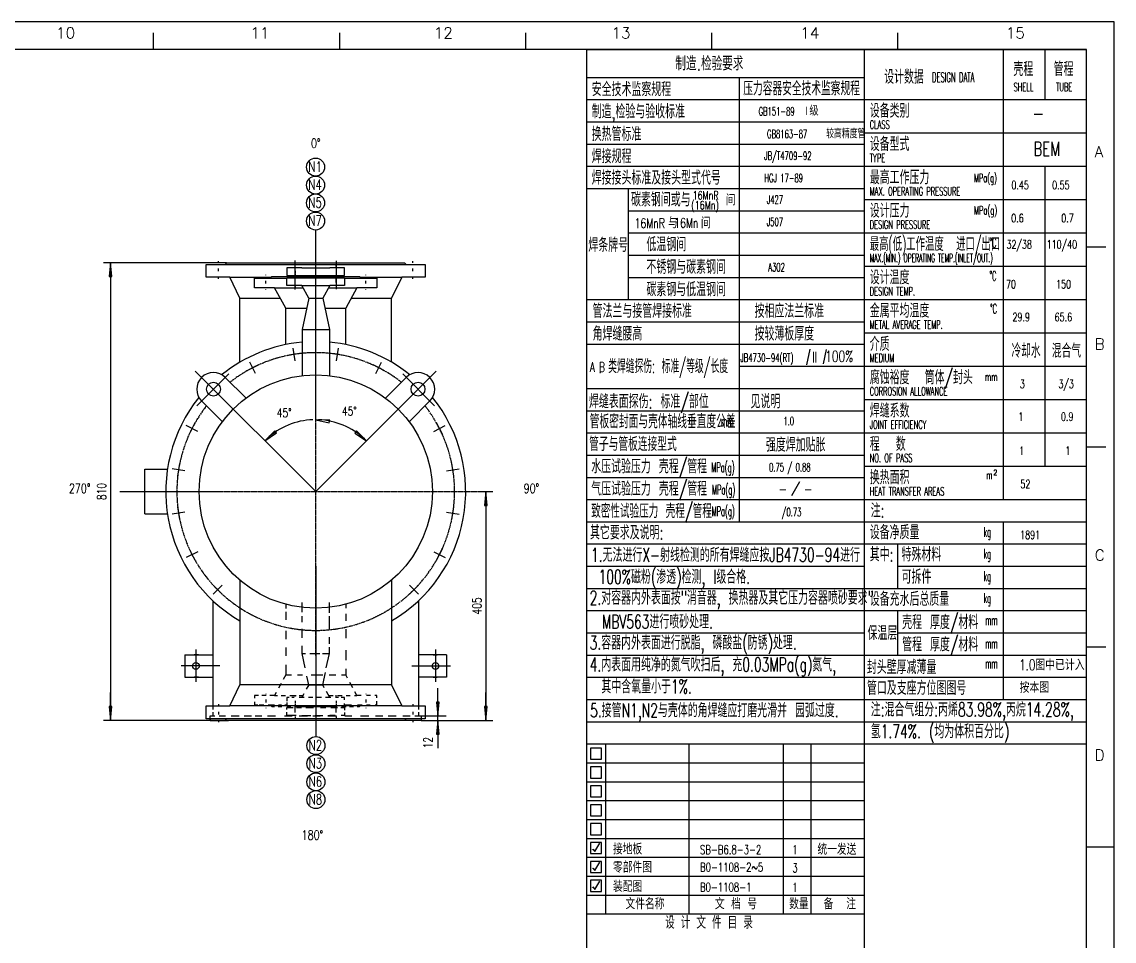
# Model space of a CAD drawing. Header units: millimetres. Extents: x 962 to 2004, y 421 to 1015.
# Drawn here: x 1610.8 to 2004.1, y 684.2 to 1015.2 of the extents above; entities that cross this region are included whole.
import ezdxf
from ezdxf.enums import TextEntityAlignment as Align

# ---------------------------------------------------------------- set-up
doc = ezdxf.new("R2010")
doc.units = ezdxf.units.MM
doc.linetypes.add('CENTER', pattern=[1.2, 0.5, -0.066667, 0.066667, -0.066667, 0.5])
doc.linetypes.add('PHANTOM', pattern=[25, 20, -1, 1, -1, 1, -1])
doc.layers.get('DEFPOINTS').update_dxf_attribs({"color": 2})
for name, color, linetype in [('1', 2, 'Continuous'), ('2', 1, 'Continuous'), ('3', 2, 'CENTER'), ('4', 2, 'CENTER'), ('G5', 2, 'PHANTOM')]:
    doc.layers.add(name, color=color, linetype=linetype)
doc.styles.add('1', font='ROMAND', dxfattribs={"width": 0.7, "bigfont": 'HZTXT'})
doc.styles.add('2', font='romans', dxfattribs={"width": 0.66, "bigfont": 'HZTXT'})
doc.styles.add('FHZ', font='txt', dxfattribs={"width": 0.5, "bigfont": 'HZTXT'})
doc.styles.add('GREEKC', font='greekc', dxfattribs={"width": 0.55})
doc.styles.add('HZ', font='txt', dxfattribs={"width": 0.75, "bigfont": 'hztxt'})
doc.styles.get("Standard").update_dxf_attribs({"font": 'txt', "bigfont": 'gbcbig.shx'})

msp = doc.modelspace()

# ---------------------------------------------------------------- linework, layer by layer
at = {"color": 3, "linetype": 'ByBlock'}
for p, q in [((1684.55, 928.5), (1640.24, 928.5)), ((1642.74, 927.5), (1642.74, 764.7)), ((1678.55, 763.7), (1640.24, 763.7))]:
    msp.add_line(p, q, dxfattribs=at)
at = {"color": 2, "linetype": 'ByBlock'}
for p, q in [((1775.75, 846.1), (1780.41, 846.1)), ((1777.91, 845.1), (1777.91, 764.7)), ((1763.79, 763.7), (1780.41, 763.7))]:
    msp.add_line(p, q, dxfattribs=at)
at = {"color": 3, "linetype": 'ByBlock'}
for radius, start, end in [(25.89, 92.2136, 132.7864), (25.85, 47.2169, 87.7831)]:
    msp.add_arc((1716.65, 846.1), radius, start, end, dxfattribs=at)
at = {"layer": '1'}
for p, q in [((2004.14, 1015.21), (962.17, 1015.21)), ((2004.14, 421.23), (2004.14, 1015.21)), ((1716.65, 908.23), (1716.65, 940.28)), ((1642.74, 928.5), (1642.24, 923.5)), ((1643.24, 923.5), (1642.74, 928.5)), ((1642.74, 928.5), (1642.74, 918.5)), ((1681.65, 928.4), (1681.65, 929.1)), ((1709.25, 918.81), (1709.25, 929.3)), ((1716.65, 908.23), (1716.65, 928.43)), ((1724.05, 929.14), (1724.05, 918.98)), ((1751.65, 928.4), (1751.65, 929.1)), ((1681.65, 925.4), (1681.65, 926.4)), ((1709.25, 927.1), (1709.25, 927.6)), ((1709.25, 927.1), (1709.25, 927.6)), ((1709.25, 925.6), (1709.25, 924.6)), ((1709.25, 925.6), (1709.25, 924.6)), ((1709.25, 924.4), (1709.25, 923.9)), ((1709.25, 924.4), (1709.25, 923.9)), ((1716.65, 906.89), (1716.65, 927.09)), ((1724.05, 927.1), (1724.05, 927.6)), ((1724.05, 927.1), (1724.05, 927.6)), ((1724.05, 925.6), (1724.05, 924.6)), ((1724.05, 924.4), (1724.05, 923.9)), ((1724.05, 924.4), (1724.05, 923.9)), ((1751.65, 925.4), (1751.65, 926.4)), ((1642.24, 923.5), (1643.24, 923.5)), ((1681.65, 922.7), (1681.65, 923.4)), ((1698.65, 924), (1698.65, 924.1)), ((1698.65, 921), (1698.65, 922)), ((1709.25, 922.6), (1709.25, 923.1)), ((1709.25, 922.6), (1709.25, 923.1)), ((1709.25, 921.4), (1709.25, 922.4)), ((1716.65, 900.72), (1716.65, 923.42)), ((1724.05, 922.6), (1724.05, 923.1)), ((1724.05, 922.6), (1724.05, 923.1)), ((1724.05, 921.4), (1724.05, 922.4)), ((1724.05, 921.4), (1724.05, 922.4)), ((1734.65, 924), (1734.65, 924.1)), ((1734.65, 921), (1734.65, 922)), ((1751.65, 922.7), (1751.65, 923.4)), ((1698.65, 918.9), (1698.65, 919)), ((1709.25, 919.9), (1709.25, 919.4)), ((1709.25, 919.9), (1709.25, 919.4)), ((1724.05, 919.9), (1724.05, 919.4)), ((1724.05, 919.9), (1724.05, 919.4)), ((1734.65, 918.9), (1734.65, 919)), ((1716.65, 905.23), (1716.65, 906.23)), ((1716.65, 905.23), (1716.65, 906.23)), ((1716.65, 903.89), (1716.65, 904.89)), ((1716.65, 883.03), (1716.65, 903.23)), ((1716.65, 883.03), (1716.65, 903.23)), ((1716.65, 881.69), (1716.65, 901.89)), ((1716.65, 897.72), (1716.65, 898.72)), ((1894.51, 897.39), (1893.35, 891.77)), ((1900.5, 897.21), (1899.33, 892.04)), ((1716.65, 873.02), (1716.65, 895.72)), ((1716.65, 846.1), (1673.26, 889.49)), ((1716.65, 846.1), (1760.04, 889.49)), ((1673.85, 876.98), (1685.32, 888.45)), ((1759.45, 876.98), (1747.98, 888.45)), ((1721.67, 871.81), (1716.65, 871.95)), ((1716.65, 871.95), (1721.54, 870.82)), ((1721.54, 870.82), (1721.67, 871.81)), ((1701.87, 867.99), (1698.35, 864.4)), ((1698.35, 864.4), (1702.51, 867.22)), ((1702.51, 867.22), (1701.87, 867.99)), ((1731.35, 867.9), (1730.72, 867.13)), ((1730.72, 867.13), (1734.93, 864.38)), ((1734.93, 864.38), (1731.35, 867.9)), ((1655.17, 838.1), (1655.17, 854.1)), ((1777.91, 846.1), (1777.41, 841.1)), ((1778.41, 841.1), (1777.91, 846.1)), ((1777.91, 846.1), (1777.91, 836.1)), ((1914.14, 843.21), (1994.14, 843.21)), ((1777.41, 841.1), (1778.41, 841.1)), ((1716.65, 819.18), (1716.65, 796.48)), ((1716.65, 810.51), (1716.65, 790.31)), ((1716.65, 809.17), (1716.65, 788.97)), ((1705.85, 805.51), (1705.85, 804.03)), ((1705.85, 802.75), (1705.85, 799.85)), ((1711.72, 802.68), (1711.72, 806.1)), ((1721.59, 802.44), (1721.59, 806.1)), ((1727.45, 805.51), (1727.45, 804.14)), ((1711.72, 799.01), (1711.72, 801.21)), ((1721.59, 796.56), (1721.59, 801.21)), ((1727.45, 802.1), (1727.45, 799.53)), ((1705.85, 795.99), (1705.85, 792.98)), ((1711.72, 793.37), (1711.72, 796.64)), ((1716.65, 794.48), (1716.65, 793.48)), ((1727.45, 796.52), (1727.45, 793.3)), ((1716.65, 791.48), (1716.64, 768.78)), ((1721.59, 791.25), (1721.59, 793.62)), ((1674.4, 787.3), (1672.9, 787.3)), ((1673.52, 789.26), (1673.52, 777.53)), ((1705.85, 789.98), (1705.85, 786.97)), ((1711.72, 787.79), (1711.72, 790.51)), ((1711.72, 787.79), (1713.02, 787.79)), ((1712.84, 782.6), (1711.72, 787.79)), ((1714.57, 787.79), (1718.16, 787.79)), ((1719.14, 787.79), (1721.59, 787.79)), ((1720.46, 782.57), (1721.59, 787.79)), ((1721.59, 787.79), (1721.59, 790.11)), ((1727.45, 789.01), (1727.45, 785.36)), ((1758.89, 787.3), (1760.39, 787.3)), ((1759.78, 789.26), (1759.78, 777.53)), ((1682.08, 783.3), (1668.16, 783.3)), ((1705.85, 783.75), (1705.85, 780.1)), ((1716.65, 785.31), (1716.64, 757.83)), ((1716.65, 783.97), (1716.64, 763.77)), ((1751.21, 783.3), (1765.13, 783.3)), ((1674.4, 779.3), (1672.9, 779.3)), ((1705.85, 780.1), (1704.93, 778.4)), ((1705.85, 780.1), (1707.95, 780.1)), ((1710.09, 780.1), (1711.92, 780.1)), ((1714.15, 776.5), (1713.47, 779.66)), ((1715.03, 780.1), (1719.15, 780.1)), ((1719.15, 776.5), (1720.12, 780.96)), ((1721.48, 780.1), (1723.84, 780.1)), ((1725.88, 780.1), (1727.45, 780.1)), ((1727.45, 782.25), (1727.45, 780.1)), ((1728.1, 778.89), (1727.45, 780.1)), ((1758.89, 779.3), (1760.39, 779.3)), ((1704.2, 777.04), (1703.24, 775.26)), ((1714.15, 776.5), (1713.26, 774.9)), ((1719.72, 775.48), (1719.15, 776.5)), ((1729.96, 775.46), (1728.93, 777.36)), ((1760.65, 765.3), (1760.65, 775.3)), ((1642.74, 763.7), (1642.74, 773.7)), ((1694.65, 772.7), (1694.65, 771.7)), ((1696.03, 772.7), (1694.65, 772.7)), ((1698.75, 772.7), (1697.25, 772.7)), ((1698.65, 773.3), (1698.65, 773.2)), ((1698.65, 771.2), (1698.65, 770.2)), ((1701.85, 772.7), (1700.12, 772.7)), ((1702.42, 773.75), (1701.85, 772.7)), ((1701.85, 772.7), (1702.84, 772.7)), ((1704.16, 772.7), (1705.81, 772.7)), ((1706.25, 771.9), (1706.25, 771.07)), ((1706.25, 771.9), (1706.25, 770.67)), ((1707.12, 771.9), (1706.25, 771.9)), ((1707.31, 772.7), (1709.57, 772.7)), ((1708.86, 771.9), (1708.09, 771.9)), ((1709.25, 772.3), (1709.25, 772.8)), ((1709.25, 772.3), (1709.25, 772.8)), ((1711.59, 771.9), (1710.7, 771.9)), ((1710.74, 772.7), (1712.04, 772.7)), ((1712.53, 771.9), (1711.4, 771.9)), ((1712.36, 773.28), (1711.59, 771.9)), ((1715.58, 771.9), (1713.99, 771.9)), ((1718.73, 771.9), (1716.95, 771.9)), ((1722.07, 771.9), (1720.14, 771.9)), ((1721.71, 771.9), (1720.5, 774.07)), ((1721.26, 772.7), (1722.97, 772.7)), ((1724.85, 771.9), (1723.76, 771.9)), ((1724.05, 772.3), (1724.05, 772.8)), ((1724.05, 772.3), (1724.05, 772.8)), ((1724.47, 772.7), (1726.16, 772.7)), ((1727.05, 771.9), (1725.79, 771.9)), ((1727.05, 771.05), (1727.05, 771.9)), ((1727.57, 772.7), (1729.08, 772.7)), ((1730.58, 772.7), (1731.45, 772.7)), ((1731.45, 772.7), (1730.77, 773.96)), ((1733.03, 772.7), (1731.45, 772.7)), ((1734.65, 773.3), (1734.65, 773.2)), ((1734.65, 771.2), (1734.65, 770.2)), ((1736.36, 772.7), (1734.91, 772.7)), ((1738.65, 772.7), (1737.96, 772.7)), ((1738.65, 771.8), (1738.65, 772.7)), ((1777.91, 763.7), (1777.91, 773.7)), ((1643.24, 768.7), (1642.24, 768.7)), ((1642.24, 768.7), (1642.74, 763.7)), ((1642.74, 763.7), (1643.24, 768.7)), ((1679.65, 768.9), (1679.65, 767.67)), ((1681.65, 769.5), (1681.65, 768.8)), ((1694.65, 770.43), (1694.65, 769.3)), ((1694.65, 769.3), (1695.75, 769.3)), ((1696.31, 769.3), (1698, 769.3)), ((1698.65, 768.2), (1698.65, 768.1)), ((1699.51, 769.3), (1700.25, 769.3)), ((1700.25, 769.3), (1700.85, 768.7)), ((1700.25, 769.3), (1701.81, 769.3)), ((1700.85, 768.7), (1701.76, 768.7)), ((1703.08, 768.7), (1704.49, 768.7)), ((1703.22, 769.3), (1704.3, 769.3)), ((1705.48, 769.3), (1706.25, 769.3)), ((1706.23, 768.7), (1707.69, 768.7)), ((1706.25, 770.16), (1706.25, 769.1)), ((1706.25, 769.5), (1706.25, 769.1)), ((1706.25, 769.1), (1707.32, 769.1)), ((1706.25, 769.1), (1707.83, 769.1)), ((1706.25, 768.3), (1708.49, 768.3)), ((1706.25, 767.63), (1706.25, 768.3)), ((1708.34, 768.3), (1708.49, 768.3)), ((1708.93, 769.1), (1710.45, 769.1)), ((1708.96, 769.1), (1710.45, 769.1)), ((1709, 768.7), (1711.54, 768.7)), ((1709.25, 770.8), (1709.25, 769.8)), ((1709.25, 770.8), (1709.25, 769.8)), ((1709.25, 769.6), (1709.25, 769.1)), ((1709.25, 769.6), (1709.25, 769.1)), ((1709.25, 767.8), (1709.25, 768.3)), ((1709.25, 767.8), (1709.25, 768.3)), ((1709.25, 766.6), (1709.25, 767.6)), ((1709.25, 766.6), (1709.25, 767.6)), ((1709.67, 768.3), (1710.45, 768.3)), ((1710.45, 769.1), (1710.85, 768.7)), ((1710.45, 769.1), (1710.85, 768.7)), ((1710.45, 769.1), (1710.99, 769.1)), ((1710.45, 768.3), (1710.85, 768.7)), ((1710.45, 768.3), (1710.85, 768.7)), ((1710.45, 768.3), (1711.54, 768.3)), ((1710.85, 768.7), (1722.45, 768.7)), ((1710.85, 768.7), (1722.45, 768.7)), ((1710.85, 768.7), (1722.45, 768.7)), ((1712.53, 769.1), (1714.55, 769.1)), ((1712.91, 768.7), (1714.41, 768.7)), ((1713.12, 768.3), (1715.79, 768.3)), ((1715.68, 768.7), (1717.42, 768.7)), ((1716.23, 769.1), (1718.36, 769.1)), ((1718.36, 768.3), (1720.33, 768.3)), ((1719.2, 768.7), (1720.57, 768.7)), ((1719.72, 769.1), (1721.51, 769.1)), ((1721.65, 768.7), (1724.42, 768.7)), ((1722.03, 768.3), (1722.85, 768.3)), ((1722.45, 768.7), (1722.85, 769.1)), ((1722.45, 768.7), (1722.85, 769.1)), ((1722.45, 768.7), (1722.85, 768.3)), ((1722.45, 768.7), (1722.85, 768.3)), ((1722.85, 769.1), (1723.5, 769.1)), ((1722.85, 769.1), (1724.47, 769.1)), ((1722.85, 768.3), (1724.52, 768.3)), ((1724.05, 770.8), (1724.05, 769.8)), ((1724.05, 770.8), (1724.05, 769.8)), ((1724.05, 769.6), (1724.05, 769.1)), ((1724.05, 769.6), (1724.05, 769.1)), ((1724.05, 767.8), (1724.05, 768.3)), ((1724.05, 767.8), (1724.05, 768.3)), ((1724.05, 766.6), (1724.05, 767.6)), ((1724.05, 766.6), (1724.05, 767.6)), ((1725.65, 768.3), (1727.05, 768.3)), ((1725.74, 769.1), (1727.05, 769.1)), ((1725.93, 768.7), (1727.62, 768.7)), ((1725.97, 769.1), (1727.05, 769.1)), ((1727.05, 769.1), (1727.05, 769.83)), ((1727.05, 769.3), (1729.55, 769.3)), ((1727.05, 768.3), (1727.05, 767.44)), ((1728.84, 768.7), (1730.25, 768.7)), ((1731.62, 768.7), (1732.45, 768.7)), ((1731.71, 769.3), (1733.05, 769.3)), ((1732.45, 768.7), (1733.05, 769.3)), ((1733.05, 769.3), (1733.4, 769.3)), ((1734.65, 768.2), (1734.65, 768.1)), ((1734.91, 769.3), (1736.22, 769.3)), ((1738.01, 769.3), (1738.65, 769.3)), ((1738.65, 769.3), (1738.65, 770.67)), ((1751.65, 769.5), (1751.65, 768.8)), ((1753.65, 768.9), (1753.65, 767.58)), ((1761.15, 770.3), (1760.15, 770.3)), ((1760.15, 770.3), (1760.65, 765.3)), ((1760.65, 765.3), (1761.15, 770.3)), ((1778.41, 768.7), (1777.41, 768.7)), ((1777.41, 768.7), (1777.91, 763.7)), ((1777.91, 763.7), (1778.41, 768.7)), ((1678.65, 763.7), (1678.65, 765.3)), ((1678.65, 765.3), (1680.3, 765.3)), ((1679.65, 766.62), (1679.65, 765.29)), ((1681.65, 766.8), (1681.65, 765.8)), ((1681.65, 763.8), (1681.65, 763.1)), ((1681.86, 765.3), (1684.14, 765.3)), ((1686.26, 765.3), (1689.14, 765.3)), ((1690.89, 765.3), (1693.51, 765.3)), ((1694.81, 765.3), (1697.26, 765.3)), ((1699.3, 765.3), (1702.21, 765.3)), ((1705.41, 765.3), (1708.17, 765.3)), ((1706.25, 765.5), (1706.25, 766.67)), ((1709.63, 765.5), (1706.25, 765.5)), ((1709.25, 765.1), (1709.25, 764.6)), ((1709.25, 765.1), (1709.25, 764.6)), ((1710.64, 765.3), (1713.7, 765.3)), ((1711.59, 765.5), (1714.88, 765.5)), ((1715.59, 765.3), (1718.21, 765.3)), ((1716.49, 765.5), (1719.24, 765.5)), ((1720.97, 765.5), (1721.71, 765.5)), ((1720.97, 765.3), (1724.17, 765.3)), ((1723.61, 765.5), (1721.71, 765.5)), ((1724.05, 765.1), (1724.05, 764.6)), ((1724.05, 765.1), (1724.05, 764.6)), ((1727.05, 765.5), (1725.77, 765.5)), ((1727.05, 766.49), (1727.05, 765.5)), ((1727.08, 765.3), (1729.7, 765.3)), ((1732.76, 765.3), (1735.81, 765.3)), ((1738.14, 765.3), (1740.76, 765.3)), ((1742.79, 765.3), (1745.56, 765.3)), ((1748.03, 765.3), (1750.65, 765.3)), ((1751.65, 766.8), (1751.65, 765.8)), ((1751.65, 763.8), (1751.65, 763.1)), ((1752.39, 765.3), (1754.65, 765.3)), ((1753.65, 766.66), (1753.65, 765.34)), ((1754.65, 765.3), (1754.65, 763.7)), ((1754.65, 765.3), (1763.65, 765.3)), ((1754.65, 763.7), (1763.69, 763.7)), ((1760.65, 763.7), (1760.15, 758.7)), ((1760.65, 763.7), (1760.65, 765.3)), ((1760.65, 763.7), (1760.65, 753.7)), ((1761.15, 758.7), (1760.65, 763.7)), ((1760.15, 758.7), (1761.15, 758.7)), ((1820.95, 755.22), (1820.95, 694.02)), ((1850.94, 755.22), (1850.94, 694.02)), ((1884.94, 755.22), (1884.94, 694.02)), ((1894.94, 755.22), (1894.94, 694.02)), ((1815.57, 753.74), (1815.57, 749.74)), ((1819.57, 753.74), (1815.57, 753.74)), ((1819.57, 749.74), (1819.57, 753.74)), ((1814.15, 748.42), (1914.14, 748.42)), ((1815.57, 749.74), (1819.57, 749.74)), ((1815.57, 746.94), (1815.57, 742.94)), ((1819.57, 746.94), (1815.57, 746.94)), ((1819.57, 742.94), (1819.57, 746.94)), ((1814.15, 741.62), (1914.14, 741.62)), ((1815.57, 742.94), (1819.57, 742.94)), ((1815.57, 740.14), (1815.57, 736.14)), ((1819.57, 740.14), (1815.57, 740.14)), ((1819.57, 736.14), (1819.57, 740.14)), ((1815.57, 736.14), (1819.57, 736.14)), ((1814.15, 734.82), (1914.14, 734.82)), ((1815.57, 733.34), (1815.57, 729.34)), ((1819.57, 733.34), (1815.57, 733.34)), ((1819.57, 729.34), (1819.57, 733.34)), ((1814.15, 728.02), (1914.14, 728.02)), ((1815.57, 729.34), (1819.57, 729.34)), ((1815.57, 726.54), (1815.57, 722.54)), ((1819.57, 726.54), (1815.57, 726.54)), ((1819.57, 722.54), (1819.57, 726.54)), ((1814.15, 721.22), (1914.14, 721.22)), ((1815.57, 722.54), (1819.57, 722.54)), ((1815.57, 719.74), (1815.57, 715.74)), ((1819.57, 719.74), (1815.57, 719.74)), ((1816.26, 717.13), (1816.41, 717.32)), ((1816.41, 717.32), (1817.1, 716.45)), ((1817.1, 716.45), (1818.89, 719.46)), ((1819.57, 715.74), (1819.57, 719.74)), ((1814.15, 714.42), (1914.14, 714.42)), ((1815.57, 715.74), (1819.57, 715.74)), ((1815.57, 712.94), (1815.57, 708.94)), ((1819.57, 712.94), (1815.57, 712.94)), ((1817.1, 709.65), (1818.89, 712.66)), ((1819.57, 708.94), (1819.57, 712.94)), ((1815.57, 708.94), (1819.57, 708.94)), ((1816.26, 710.34), (1816.41, 710.52)), ((1816.41, 710.52), (1817.1, 709.65)), ((1814.15, 707.62), (1914.14, 707.62)), ((1815.57, 706.14), (1815.57, 702.14)), ((1819.57, 706.14), (1815.57, 706.14)), ((1817.1, 702.85), (1818.89, 705.86)), ((1819.57, 702.14), (1819.57, 706.14)), ((1814.15, 700.82), (1914.14, 700.82)), ((1815.57, 702.14), (1819.57, 702.14)), ((1816.26, 703.54), (1816.41, 703.72)), ((1816.41, 703.72), (1817.1, 702.85)), ((1814.15, 694.02), (1914.14, 694.02))]:
    msp.add_line(p, q, dxfattribs=at)
at = {"layer": '1', "linetype": 'Continuous'}
for p, q in [((1964.14, 1005.21), (1964.14, 843.21)), ((1979.14, 1005.21), (1979.14, 987.21)), ((1814.15, 995.21), (1914.14, 995.21)), ((1869.14, 995.21), (1869.14, 835.22)), ((1814.15, 987.21), (1914.14, 987.21)), ((1914.14, 987.21), (1994.14, 987.21)), ((1814.15, 979.21), (1914.14, 979.21)), ((1914.14, 975.21), (1994.14, 975.21)), ((1814.15, 971.21), (1914.14, 971.21)), ((1814.15, 963.21), (1914.14, 963.21)), ((1914.14, 963.21), (1994.14, 963.21)), ((1979.14, 963.21), (1979.14, 855.21)), ((1814.15, 955.21), (1914.14, 955.21)), ((1829.14, 955.21), (1829.14, 915.21)), ((1914.14, 951.21), (1994.14, 951.21)), ((1829.14, 947.21), (1914.14, 947.21)), ((1829.14, 939.21), (1914.14, 939.21)), ((1914.14, 939.21), (1994.14, 939.21)), ((1829.14, 931.21), (1914.14, 931.21)), ((1914.14, 927.21), (1994.14, 927.21)), ((1829.14, 923.21), (1914.14, 923.21)), ((1814.15, 915.21), (1914.14, 915.21)), ((1914.14, 915.21), (1994.14, 915.21)), ((1814.15, 907.21), (1914.14, 907.21)), ((1914.14, 903.21), (1994.14, 903.21)), ((1814.15, 899.21), (1914.14, 899.21)), ((1869.14, 891.21), (1914.14, 891.21)), ((1914.14, 891.21), (1994.14, 891.21)), ((1814.15, 883.21), (1914.14, 883.21)), ((1914.14, 879.21), (1994.14, 879.21)), ((1814.15, 875.21), (1914.14, 875.21)), ((1814.15, 867.21), (1914.14, 867.21)), ((1914.14, 867.21), (1994.14, 867.21)), ((1814.15, 859.21), (1914.14, 859.21)), ((1814.15, 859.21), (1914.14, 859.21)), ((1914.14, 855.21), (1994.14, 855.21)), ((1814.15, 851.21), (1914.14, 851.21)), ((1814.15, 851.21), (1914.14, 851.21)), ((1888.04, 844.71), (1890.94, 849.71)), ((1814.15, 843.21), (1914.14, 843.21)), ((1814.15, 843.21), (1914.14, 843.21)), ((1914.14, 843.21), (1994.14, 843.21)), ((1814.15, 835.22), (1914.14, 835.22)), ((1814.15, 835.22), (1994.14, 835.22)), ((1964.14, 835.22), (1964.14, 771.22)), ((1814.15, 827.22), (1914.14, 827.22)), ((1828.34, 827.22), (1914.14, 827.22)), ((1914.14, 827.22), (1994.14, 827.22)), ((1926.14, 827.22), (1926.14, 811.22)), ((1814.15, 819.22), (1914.14, 819.22)), ((1814.15, 819.22), (1914.14, 819.22)), ((1926.14, 819.22), (1994.14, 819.22)), ((1814.15, 811.22), (1914.14, 811.22)), ((1814.15, 811.22), (1914.14, 811.22)), ((1914.14, 811.22), (1994.14, 811.22)), ((1814.15, 803.22), (1994.14, 803.22)), ((1926.14, 803.22), (1926.14, 787.22)), ((1814.15, 795.22), (1914.14, 795.22)), ((1926.14, 795.22), (1994.14, 795.22)), ((1814.15, 787.22), (1994.14, 787.22)), ((1814.15, 779.22), (1994.14, 779.22)), ((1814.15, 771.22), (1994.14, 771.22)), ((1814.15, 763.22), (1994.14, 763.22))]:
    msp.add_line(p, q, dxfattribs=at)
at = {"layer": '1'}
for centre in [(1716.6, 962.91), (1716.6, 956.44), (1716.6, 950.02), (1716.6, 943.49), (1716.72, 754.63), (1716.72, 748.13), (1716.72, 741.57), (1716.72, 735.18)]:
    msp.add_circle(centre, 3.23, dxfattribs=at)
at = {"layer": '2'}
for p, q in [((1994.14, 1005.21), (987.17, 1005.21)), ((1814.15, 1005.21), (1814.15, 687.22)), ((1814.15, 1005.21), (1814.15, 671.22)), ((1994.14, 431.23), (1994.14, 1005.21)), ((1684.05, 927.9), (1684.65, 928.5)), ((1684.65, 928.5), (1748.65, 928.5)), ((1748.65, 928.5), (1749.25, 927.9)), ((1677.25, 923.3), (1677.25, 927.9)), ((1677.25, 927.9), (1684.05, 927.9)), ((1684.05, 927.9), (1749.25, 927.9)), ((1706.25, 926.7), (1706.25, 923.9)), ((1711.59, 926.7), (1706.25, 926.7)), ((1706.25, 926.7), (1706.25, 923.9)), ((1711.59, 926.7), (1706.25, 926.7)), ((1711.59, 926.7), (1721.71, 926.7)), ((1711.59, 926.7), (1721.71, 926.7)), ((1727.05, 926.7), (1721.71, 926.7)), ((1727.05, 926.7), (1721.71, 926.7)), ((1727.05, 923.9), (1727.05, 926.7)), ((1727.05, 923.9), (1727.05, 926.7)), ((1749.25, 927.9), (1756.05, 927.9)), ((1756.05, 927.9), (1756.05, 923.3)), ((1685.67, 923.3), (1677.25, 923.3)), ((1685.67, 923.3), (1700.65, 923.3)), ((1689.35, 915.7), (1685.67, 923.3)), ((1694.65, 919.5), (1694.65, 922.9)), ((1694.65, 922.9), (1700.25, 922.9)), ((1700.25, 922.9), (1700.85, 923.5)), ((1700.25, 922.9), (1706.25, 922.9)), ((1700.85, 923.5), (1732.45, 923.5)), ((1706.25, 923.9), (1710.45, 923.9)), ((1706.25, 923.9), (1710.45, 923.9)), ((1706.25, 920.3), (1706.25, 923.1)), ((1706.25, 923.1), (1710.45, 923.1)), ((1706.25, 920.3), (1706.25, 923.1)), ((1706.25, 923.1), (1710.45, 923.1)), ((1710.45, 923.9), (1722.85, 923.9)), ((1710.45, 923.9), (1722.85, 923.9)), ((1710.45, 923.9), (1710.85, 923.5)), ((1710.45, 923.9), (1710.85, 923.5)), ((1710.45, 923.1), (1710.85, 923.5)), ((1710.45, 923.1), (1710.85, 923.5)), ((1710.45, 923.1), (1722.85, 923.1)), ((1710.45, 923.1), (1722.85, 923.1)), ((1710.85, 923.5), (1722.45, 923.5)), ((1710.85, 923.5), (1722.45, 923.5)), ((1710.85, 923.5), (1722.45, 923.5)), ((1710.85, 923.5), (1722.45, 923.5)), ((1722.45, 923.5), (1722.85, 923.9)), ((1722.45, 923.5), (1722.85, 923.9)), ((1722.45, 923.5), (1722.85, 923.1)), ((1722.45, 923.5), (1722.85, 923.1)), ((1722.85, 923.9), (1727.05, 923.9)), ((1722.85, 923.9), (1727.05, 923.9)), ((1722.85, 923.1), (1727.05, 923.1)), ((1722.85, 923.1), (1727.05, 923.1)), ((1727.05, 923.1), (1727.05, 920.3)), ((1727.05, 923.1), (1727.05, 920.3)), ((1727.05, 922.9), (1733.05, 922.9)), ((1732.45, 923.5), (1733.05, 922.9)), ((1732.65, 923.3), (1747.63, 923.3)), ((1733.05, 922.9), (1738.65, 922.9)), ((1738.65, 922.9), (1738.65, 919.5)), ((1747.63, 923.3), (1743.95, 915.7)), ((1756.05, 923.3), (1747.63, 923.3)), ((1701.85, 919.5), (1694.65, 919.5)), ((1701.85, 919.5), (1712.04, 919.5)), ((1705.85, 912.1), (1701.85, 919.5)), ((1711.59, 920.3), (1706.25, 920.3)), ((1711.59, 920.3), (1706.25, 920.3)), ((1711.59, 920.3), (1721.71, 920.3)), ((1711.59, 920.3), (1721.71, 920.3)), ((1714.15, 915.7), (1711.59, 920.3)), ((1714.15, 915.7), (1711.59, 920.3)), ((1721.71, 920.3), (1719.15, 915.7)), ((1721.71, 920.3), (1719.15, 915.7)), ((1721.26, 919.5), (1731.45, 919.5)), ((1727.05, 920.3), (1721.71, 920.3)), ((1727.05, 920.3), (1721.71, 920.3)), ((1731.45, 919.5), (1727.45, 912.1)), ((1738.65, 919.5), (1731.45, 919.5)), ((1689.35, 915.7), (1703.9, 915.7)), ((1689.35, 892.69), (1689.35, 915.7)), ((1714.15, 915.7), (1711.72, 904.41)), ((1714.15, 915.7), (1719.15, 915.7)), ((1714.15, 915.7), (1719.15, 915.7)), ((1714.15, 915.7), (1719.15, 915.7)), ((1719.15, 915.7), (1721.59, 904.41)), ((1729.4, 915.7), (1743.95, 915.7)), ((1743.95, 892.69), (1743.95, 915.7)), ((1705.85, 912.1), (1713.37, 912.1)), ((1705.85, 899.01), (1705.85, 912.1)), ((1719.93, 912.1), (1727.45, 912.1)), ((1727.45, 899.01), (1727.45, 912.1)), ((1711.72, 904.41), (1721.59, 904.41)), ((1711.72, 904.41), (1711.72, 887.81)), ((1721.59, 904.41), (1721.59, 887.81)), ((1709.19, 893.21), (1708.47, 897.76)), ((1724.11, 893.21), (1724.83, 897.76)), ((1711.1, 895.84), (1706.56, 895.12)), ((1726.74, 895.12), (1722.2, 895.84)), ((1696, 891.69), (1691.9, 889.61)), ((1694.99, 888.6), (1692.91, 892.7)), ((1741.4, 889.61), (1737.3, 891.69)), ((1738.31, 888.6), (1740.39, 892.7)), ((1691.43, 879.81), (1684.05, 887.18)), ((1741.87, 879.81), (1749.25, 887.18)), ((1682.94, 871.32), (1675.57, 878.7)), ((1750.36, 871.32), (1757.73, 878.7)), ((1674.15, 867.75), (1670.05, 869.84)), ((1673.14, 870.85), (1671.06, 866.75)), ((1759.15, 867.75), (1763.25, 869.84)), ((1762.24, 866.75), (1760.16, 870.85)), ((1669.54, 853.56), (1664.99, 854.28)), ((1667.63, 856.19), (1666.91, 851.65)), ((1763.76, 853.56), (1768.31, 854.28)), ((1766.39, 851.65), (1765.67, 856.19)), ((1669.54, 838.64), (1664.99, 837.92)), ((1666.91, 840.55), (1667.63, 836.01)), ((1763.76, 838.64), (1768.31, 837.92)), ((1765.67, 836.01), (1766.39, 840.55)), ((1674.15, 824.44), (1670.05, 822.36)), ((1671.06, 825.45), (1673.14, 821.35)), ((1759.15, 824.44), (1763.25, 822.36)), ((1760.16, 821.35), (1762.24, 825.45)), ((1689.35, 814.18), (1689.35, 776.5)), ((1743.95, 814.18), (1743.95, 776.5)), ((1682.92, 812.37), (1679.67, 809.12)), ((1679.67, 812.37), (1682.92, 809.12)), ((1750.38, 812.37), (1753.63, 809.12)), ((1750.38, 809.12), (1753.63, 812.37)), ((1679.65, 806.77), (1679.65, 768.9)), ((1753.65, 806.77), (1753.65, 768.9)), ((1669.52, 787.3), (1679.65, 787.3)), ((1669.52, 787.3), (1669.52, 779.3)), ((1763.78, 787.3), (1753.64, 787.3)), ((1763.78, 787.3), (1763.78, 779.3)), ((1669.52, 779.3), (1679.65, 779.3)), ((1763.78, 779.3), (1753.64, 779.3)), ((1685.67, 768.9), (1689.35, 776.5)), ((1743.95, 776.5), (1689.35, 776.5)), ((1714.15, 776.5), (1719.15, 776.5)), ((1714.15, 776.5), (1719.15, 776.5)), ((1743.95, 776.5), (1747.63, 768.9)), ((1677.25, 764.3), (1677.25, 768.9)), ((1677.25, 768.9), (1685.67, 768.9)), ((1747.63, 768.9), (1685.67, 768.9)), ((1747.63, 768.9), (1756.05, 768.9)), ((1756.05, 768.9), (1756.05, 764.3)), ((1684.05, 764.3), (1677.25, 764.3)), ((1678.65, 764.3), (1678.65, 763.7)), ((1754.65, 763.7), (1678.65, 763.7)), ((1678.65, 763.7), (1678.71, 763.7)), ((1678.65, 763.7), (1685.27, 763.7)), ((1749.25, 764.3), (1684.05, 764.3)), ((1684.65, 763.7), (1684.05, 764.3)), ((1748.65, 763.7), (1684.65, 763.7)), ((1749.25, 764.3), (1748.65, 763.7)), ((1756.05, 764.3), (1749.25, 764.3)), ((1754.65, 763.7), (1753.95, 763.7)), ((1754.65, 764.3), (1754.65, 763.7))]:
    msp.add_line(p, q, dxfattribs=at)
at = {"layer": '2', "color": 7, "linetype": 'Continuous'}
msp.add_line((1814.15, 1005.21), (1994.14, 1005.21), dxfattribs=at)
at = {"layer": '2', "linetype": 'Continuous'}
for p, q in [((1914.14, 1005.21), (1914.14, 671.22)), ((1814.15, 755.22), (1994.14, 755.22))]:
    msp.add_line(p, q, dxfattribs=at)
at = {"layer": '2'}
for centre, radius in [((1716.65, 846.1), 42), ((1679.81, 882.94), 2.5), ((1753.49, 882.94), 2.5), ((1673.52, 783.3), 1.2), ((1759.78, 783.3), 1.2)]:
    msp.add_circle(centre, radius, dxfattribs=at)
for centre, radius, start, end in [((1716.65, 846.1), 54, 95.2424, 128.8502), ((1716.65, 846.1), 54, 51.1498, 84.7513), ((1679.81, 882.94), 6, 45, 225), ((1753.49, 882.94), 6, 315, 135), ((1716.65, 846.1), 54, 141.1506, 239.6318), ((1716.65, 846.1), 54, 300.3683, 38.8494)]:
    msp.add_arc(centre, radius, start, end, dxfattribs=at)
at = {"layer": '3'}
for start, end in [(51.8921, 128.1079), (141.8921, 38.1079)]:
    msp.add_arc((1716.65, 846.1), 50, start, end, dxfattribs=at)
at = {"layer": '4'}
for p, q in [((1716.65, 787.1), (1716.65, 905.1)), ((1655.17, 854.1), (1663.25, 854.1)), ((1646.12, 846.1), (1775.65, 846.1)), ((1655.17, 838.1), (1663.25, 838.1))]:
    msp.add_line(p, q, dxfattribs=at)
at = {"layer": 'DEFPOINTS', "color": 0, "linetype": 'ByBlock'}
for p in [(1684.65, 928.5), (1710.18, 870.7), (1722.91, 870.46), (1775.65, 846.1), (1642.74, 763.7), (1678.65, 763.7), (1763.69, 763.7), (1777.91, 763.7)]:
    msp.add_point(p, dxfattribs=at)
at = {"layer": 'G5'}
for p, q in [((1658.15, 1011.21), (1658.15, 1005.21)), ((1725.15, 1011.21), (1725.15, 1005.21)), ((1792.15, 1011.21), (1792.15, 1005.21)), ((1859.14, 1011.21), (1859.14, 1005.21)), ((1926.14, 1011.21), (1926.14, 1005.21)), ((1994.14, 934.21), (2001.14, 934.21)), ((1994.14, 862.21), (2001.14, 862.21)), ((1994.14, 790.22), (2001.14, 790.22)), ((1994.14, 718.22), (2004.14, 718.22))]:
    msp.add_line(p, q, dxfattribs=at)

# ---------------------------------------------------------------- texts
at = {"color": 3, "linetype": 'ByBlock', "style": 'HZ', "width": 0.75}
for p in [(1705.3, 874.45), (1728.75, 875.05)]:
    msp.add_text('45%%d', height=3.2, dxfattribs=at).set_placement(p, align=Align.MIDDLE)
msp.add_text('810', height=3.2, rotation=90, dxfattribs=at).set_placement((1639.54, 846.1), align=Align.MIDDLE_CENTER)
at = {"color": 2, "linetype": 'ByBlock', "style": 'HZ', "width": 0.75}
msp.add_text('405', height=3.2, rotation=90, dxfattribs=at).set_placement((1774.71, 804.9), align=Align.MIDDLE_CENTER)
at = {"layer": '1', "linetype": 'Continuous'}
for s, height, style, width, p, p2 in [('制造.检验要求', 5, 'FHZ', 0.751438, (1846.14, 997.71), (1870.64, 997.71)), ('压力容器安全技术监察规程', 4.9998, 'HZ', 0.668657, (1870.6, 988.71), (1912.59, 988.71)), (' . 类焊缝探伤: 标准/等级/长度', 4.9998, 'FHZ', 0.570874, (1816.15, 888.71), (1865.14, 888.71)), ('管子与管板连接型式', 5, 'FHZ', 0.672, (1815.12, 860.71), (1846.62, 860.71))]:
    msp.add_text(s, height=height, dxfattribs=dict(at, style=style, width=width)).set_placement(p, p2, align=Align.FIT)
for s, height, style, width, p in [('壳程', 5, 'FHZ', 0.65, (1967.87, 995.71)), ('设计数据', 5, '2', 0.65, (1921.32, 992.9)), ('DESIGN DATA', 3.4999, '1', 0.51, (1938.56, 993.52)), ('SHELL', 3, '1', 0.5, (1967.93, 990.24)), ('TUBE', 3, '1', 0.5, (1983.2, 990.24)), ('   GB151-89  ', 2.9999, '1', 0.6, (1872.09, 981.48)), ('设备类别', 5, 'FHZ', 0.65, (1916.14, 980.71)), ('CLASS', 3, '1', 0.5, (1916.14, 976.71)), ('GB8163-87', 3, '1', 0.6, (1879.14, 973.33)), ('设备型式', 5, 'FHZ', 0.65, (1916.14, 968.71)), ('JB/T4709-92', 2.9999, '1', 0.6, (1878.14, 965.48)), ('TYPE', 3, '1', 0.5, (1916.14, 964.71)), ('HGJ 17-89', 3, '1', 0.6, (1878.14, 957.48)), ('最高工作压力       ', 4.9998, 'FHZ', 0.65, (1916.14, 956.71)), (' J427', 3, '1', 0.6, (1877.83, 949.69)), ('MAX. OPERATING PRESSURE', 2.9999, '1', 0.5, (1916.14, 952.71)), ('设计压力           ', 4.9998, 'FHZ', 0.65, (1916.14, 944.71)), (' J507', 3, '1', 0.6, (1877.83, 941.69)), ('DESIGN PRESSURE', 2.9999, '1', 0.5, (1916.14, 940.71)), ('最高(低)工作温度  进口/出口', 4.9998, 'FHZ', 0.5, (1916.14, 932.71)), ('MAX.(MIN.) OPERATING TEMP.(INLET/OUT.)', 2.9999, '1', 0.43, (1916.14, 928.71)), ('A302', 3, '1', 0.6, (1879.57, 925.38)), ('设计温度', 5, 'FHZ', 0.65, (1916.14, 920.71)), ('DESIGN TEMP.', 2.9999, '1', 0.5, (1916.14, 916.71)), ('金属平均温度', 5, 'FHZ', 0.65, (1916.14, 908.71)), ('METAL AVERAGE TEMP.', 2.9999, '1', 0.5, (1916.14, 904.71)), ('介质', 5, 'FHZ', 0.65, (1916.14, 896.71)), ('MEDIUM', 3, '1', 0.5, (1916.14, 892.71)), ('腐蚀裕度                 ', 4.9998, 'FHZ', 0.65, (1916.14, 884.71)), ('筒体/封头', 5, 'FHZ', 0.65, (1935.91, 884.71)), ('CORROSION ALLOWANCE', 2.9999, '1', 0.5, (1916.14, 880.71)), ('焊缝系数', 5, 'FHZ', 0.65, (1916.14, 872.71)), ('管板密封面与壳体轴线垂直度公差  ', 4.9998, 'FHZ', 0.56, (1815.32, 868.84)), ('JOINT EFFICIENCY', 2.9999, '1', 0.5, (1916.14, 868.71)), ('程  数', 5, 'FHZ', 0.65, (1916.14, 860.71)), ('NO. OF PASS', 2.9999, '1', 0.5, (1916.14, 856.71)), ('换热面积', 5, 'FHZ', 0.65, (1916.14, 848.71)), ('HEAT TRANSFER AREAS', 2.9999, '1', 0.5, (1916.14, 844.71)), ('其它要求及说明:', 5, 'FHZ', 0.65, (1815.41, 828.84)), ('设备净质量              ', 4.9998, 'FHZ', 0.65, (1916.14, 828.92)), ('1.无法进行X-射线检测的所有焊缝应按JB4730-94进行', 4.9998, 'FHZ', 0.65, (1815.77, 820.78)), ('其中: 特殊材料         ', 4.9998, 'FHZ', 0.65, (1916.14, 820.92)), ('  100%磁粉(渗透)检测, I级合格.', 4.9998, 'FHZ', 0.65, (1812.68, 812.88)), ('可拆件           ', 4.9998, 'FHZ', 0.65, (1927.62, 812.92)), ('2.对容器内外表面按"消音器, 换热器及其它压力容器喷砂要求"', 4.9998, 'FHZ', 0.65, (1815.29, 805.33)), ('设备充水后总质量        ', 4.9998, 'FHZ', 0.65, (1916.14, 804.92)), ('MBV563进行喷砂处理.', 4.9998, 'FHZ', 0.65, (1819.68, 796.74)), ('3.容器内外表面进行脱脂, 磷酸盐(防锈)处理.', 4.9998, 'FHZ', 0.65, (1815.29, 789.19)), ('4.内表面用纯净的氮气吹扫后, 充0.03MPa(g)氮气,', 4.9998, 'FHZ', 0.65, (1815.29, 781.29)), ('其中含氧量小于1%.', 5, 'FHZ', 0.65, (1819.52, 773.39)), ('管口及支座方位图图号', 5, 'FHZ', 0.65, (1915.14, 772.88)), ('5.接管N1,N2与壳体的角焊缝应打磨光滑并 园弧过度.', 4.9998, 'FHZ', 0.65, (1815.44, 764.81))]:
    msp.add_text(s, height=height, dxfattribs=dict(at, style=style, width=width)).set_placement(p)
at = {"layer": '1', "linetype": 'Continuous', "style": 'FHZ', "width": 0.65}
msp.add_text('管程', height=5, dxfattribs=at).set_placement((1985.93, 995.71), align=Align.CENTER)
at = {"layer": '1'}
for s, height, style, width, p in [('安全技术监察规程', 5, 'HZ', 0.65, (1816.03, 988.44)), ('制造,检验与验收标准', 5, 'HZ', 0.65, (1816.03, 980.44)), (' I', 3, 'GREEKC', 0.6, (1892.35, 981.66)), ('  级', 3.5, '1', 0.7, (1891.04, 981.45)), ('一', 5, '1', 0.7, (1975.08, 979.07)), ('换热管标准', 5, 'HZ', 0.65, (1816.03, 972.3)), ('较高精度管', 3, '1', 0.7, (1900.43, 973.34)), ('BEM', 5, '1', 0.7, (1975.08, 966.98)), ('焊接规程 ', 5, 'HZ', 0.65, (1816.03, 964.31)), ('焊接接头标准及接头型式代号', 4.9998, 'HZ', 0.65, (1816.03, 956.58)), ('MPa(g)', 3, '1', 0.5, (1953.64, 957.5)), ('0.45     0.55', 2.9999, '1', 0.7, (1967.14, 954.93)), ('碳素钢间或与', 5, 'HZ', 0.65, (1830.18, 948.74)), ('16MnR', 3, '1', 0.7, (1852.37, 951.25)), ('间', 4, '1', 0.7, (1864.3, 949.11)), ('(16Mn)', 3, '1', 0.7, (1851.86, 947.69)), ('MPa(g)', 3, '1', 0.5, (1953.69, 945.88)), ('16MnR', 3.5, '1', 0.7, (1831.46, 940.96)), ('与', 4, '1', 0.7, (1843.49, 940.86)), ('16Mn', 3.5, '1', 0.7, (1845.74, 941.06)), ('间', 4, '1', 0.7, (1855.33, 940.86)), ('0.6', 3, '1', 0.7, (1967.06, 943.04)), ('0.7', 3, '1', 0.7, (1985.09, 943.04)), ('焊条牌号', 5, 'HZ', 0.65, (1814.81, 932.38)), ('低温钢间', 5, 'HZ', 0.65, (1835.73, 932.59)), ('%%DC', 3.5, '1', 0.5, (1959.27, 933.92)), ('32/38', 3, '1', 0.7, (1965.36, 933.57)), ('110/40', 3, '1', 0.7, (1979.83, 933.57)), ('不锈钢与碳素钢间', 5, 'HZ', 0.65, (1835.73, 924.47)), ('%%DC', 3.5, '1', 0.5, (1959.27, 921.98)), ('碳素钢与低温钢间', 5, 'HZ', 0.65, (1835.73, 916.4)), ('70', 3, '1', 0.7, (1965.18, 919.26)), ('150', 3, '1', 0.7, (1983.2, 919.26)), ('管法兰与接管焊接标准', 5, 'HZ', 0.65, (1816.35, 908.62)), ('按相应法兰标准', 5, 'HZ', 0.65, (1874.65, 908.62)), ('%%DC', 3.5, '1', 0.5, (1959.47, 910.15)), ('29.9', 3, '1', 0.7, (1967.51, 907.42)), ('65.6', 3, '1', 0.7, (1982.7, 907.42)), ('角焊缝腰高', 5, 'HZ', 0.65, (1816.35, 900.44)), ('按较薄板厚度', 5, 'HZ', 0.65, (1874.65, 900.44)), ('100%', 4, '1', 0.7, (1900.05, 892.78)), ('冷却水', 5, '1', 0.7, (1967.16, 894.3)), ('混合气', 5, '1', 0.7, (1981.7, 894.3)), ('JB4730-94(RT)', 2.9999, '1', 0.6, (1869.55, 892.76)), ('II', 4, 'GREEKC', 0.55, (1895.48, 892.49)), ('A B', 3.5, '1', 0.65, (1815.4, 889.17)), ('mm', 3, '1', 0.5, (1957.66, 885.94)), ('3', 3, '1', 0.7, (1970.19, 883.31)), ('3/3', 3, '1', 0.7, (1984.09, 883.31)), ('焊缝表面探伤: 标准/部位', 4.9998, 'HZ', 0.65, (1815.05, 876.04)), ('见说明', 5, 'HZ', 0.65, (1873.22, 876.04)), ('1', 3, '1', 0.7, (1969.68, 871.58)), ('0.9', 3, '1', 0.7, (1984.97, 871.58)), ('mm', 3.5, '1', 0.5, (1862.6, 869.68)), ('1.0', 3, '1', 0.6, (1885.02, 869.97)), ('强度焊加贴胀', 5, 'HZ', 0.65, (1878.74, 860.46)), ('1', 3, '1', 0.7, (1969.9, 859.31)), ('1', 3, '1', 0.7, (1986.54, 859.31)), ('水压试验压力 壳程/管程', 4.9998, 'HZ', 0.65, (1815.84, 852.64)), ('MPa(g)', 3.5, '1', 0.5, (1859.14, 853.07)), ('0.75 / 0.88', 2.9999, '1', 0.6, (1879.87, 853.35)), ('2', 2, '1', 0.7, (1960.62, 851.94)), ('气压试验压力 壳程/管程', 4.9998, 'HZ', 0.65, (1815.84, 844.6)), ('m', 3, '1', 0.5, (1958.08, 850.5)), ('52', 3, '1', 0.7, (1970.38, 847.29)), ('MPa(g)', 3.5, '1', 0.5, (1859.37, 845.06)), ('-', 4, '1', 0.7, (1883.29, 844.94)), ('-', 4, '1', 0.7, (1892.38, 844.94)), ('致密性试验压力 壳程/管程', 4.9998, 'HZ', 0.6, (1815.84, 836.55)), ('注:', 5, 'HZ', 0.65, (1916.47, 836.74)), ('MPa(g)', 3.5, '1', 0.5, (1859.21, 837.27)), ('/0.73', 3, '1', 0.6, (1884.43, 837.19)), ('kg', 3.5, '1', 0.5, (1957.1, 829.82)), ('1891', 3, '1', 0.7, (1970.27, 829)), ('kg', 3.5, '1', 0.5, (1957.1, 821.98)), ('kg', 3.5, '1', 0.5, (1957.1, 813.89)), ('kg', 3.5, '1', 0.5, (1957.1, 805.97)), ('壳程 厚度/材料', 5, 'HZ', 0.65, (1927.8, 796.56)), ('mm', 3.5, '1', 0.5, (1957.72, 798.03)), ('保温层   ', 5, 'HZ', 0.65, (1915.33, 792.64)), ('管程 厚度/材料', 5, 'HZ', 0.65, (1927.8, 788.56)), ('mm', 3.5, '1', 0.5, (1957.72, 789.63)), ('封头壁厚减薄量', 5, 'HZ', 0.65, (1915.09, 780.39)), ('mm', 3.5, '1', 0.5, (1957.72, 782.43)), ('1.0图中已计入', 3.9, '1', 0.7, (1969.91, 781.77)), ('按本图', 3.9, '1', 0.7, (1970.07, 773.63)), ('注:混合气组分:丙烯83.98%,丙烷14.28%,', 4.9998, 'HZ', 0.65, (1916.5, 765.1)), ('氢1.74%. (均为体积百分比)', 4.9998, 'HZ', 0.65, (1916.5, 757.25)), ('接地板', 4, 'HZ', 0.65, (1823.69, 715.44)), ('SB-B6.8-3-2', 3.1999, '1', 0.7, (1855, 715.56)), ('1', 3.2, '1', 0.7, (1888.27, 715.53)), ('统一发送', 4, 'HZ', 0.65, (1897.29, 715.32)), ('零部件图', 4, 'HZ', 0.65, (1823.69, 708.88)), ('B0-1108-2~5', 3.1999, '1', 0.7, (1855.02, 709.26)), ('3', 3.2, '1', 0.7, (1888.27, 708.98)), ('装配图', 4, 'HZ', 0.65, (1823.69, 701.94)), ('B0-1108-1', 3.2, '1', 0.7, (1855, 702.06)), ('1', 3.2, '1', 0.7, (1888.27, 702.03)), ('文件名称', 4, 'HZ', 0.65, (1828.18, 695.69)), ('文 档 号', 4, 'HZ', 0.65, (1860.37, 695.69)), ('数量', 4, 'HZ', 0.65, (1887.11, 695.69)), ('备  注', 4, 'HZ', 0.65, (1899.51, 695.69)), ('设 计 文 件 目 录 ', 4.4998, '1', 0.7, (1842.45, 688.7))]:
    msp.add_text(s, height=height, dxfattribs=dict(at, style=style, width=width)).set_placement(p)
at = {"layer": '1', "style": 'HZ', "width": 0.75}
for s, height, p in [('0%%d', 3.36, (1716.65, 969.79)), ('N1', 3.68, (1716.41, 961.19)), ('N4', 3.68, (1716.41, 954.71)), ('N5', 3.68, (1716.41, 948.3)), ('N7', 3.68, (1716.41, 941.76)), ('270%%d', 3.36, (1631.65, 845.57)), ('90%%d', 3.36, (1794.3, 845.57)), ('N2', 3.68, (1716.52, 752.9)), ('N3', 3.68, (1716.52, 746.41)), ('N6', 3.68, (1716.52, 739.85)), ('N8', 3.68, (1716.52, 733.45)), ('180%%d', 3.36, (1715.44, 720.74))]:
    msp.add_text(s, height=height, dxfattribs=at).set_placement(p, align=Align.CENTER)
msp.add_text('12', height=3.2, rotation=90, dxfattribs=at).set_placement((1758.65, 755.7), align=Align.CENTER)
at = {"layer": 'G5'}
for s, p in [('10', (1623.15, 1009.21)), ('11', (1693.15, 1009.21)), ('12', (1759.15, 1009.21)), ('13', (1823.15, 1009.21)), ('14', (1891.14, 1009.21)), ('15', (1965.14, 1009.21)), ('A', (1997.09, 966.43)), ('B', (1997.14, 897.21)), ('C', (1997.14, 821.22)), ('D', (1997.14, 749.22))]:
    msp.add_text(s, height=4, dxfattribs=at).set_placement(p)

doc.saveas('drawing.dxf')
